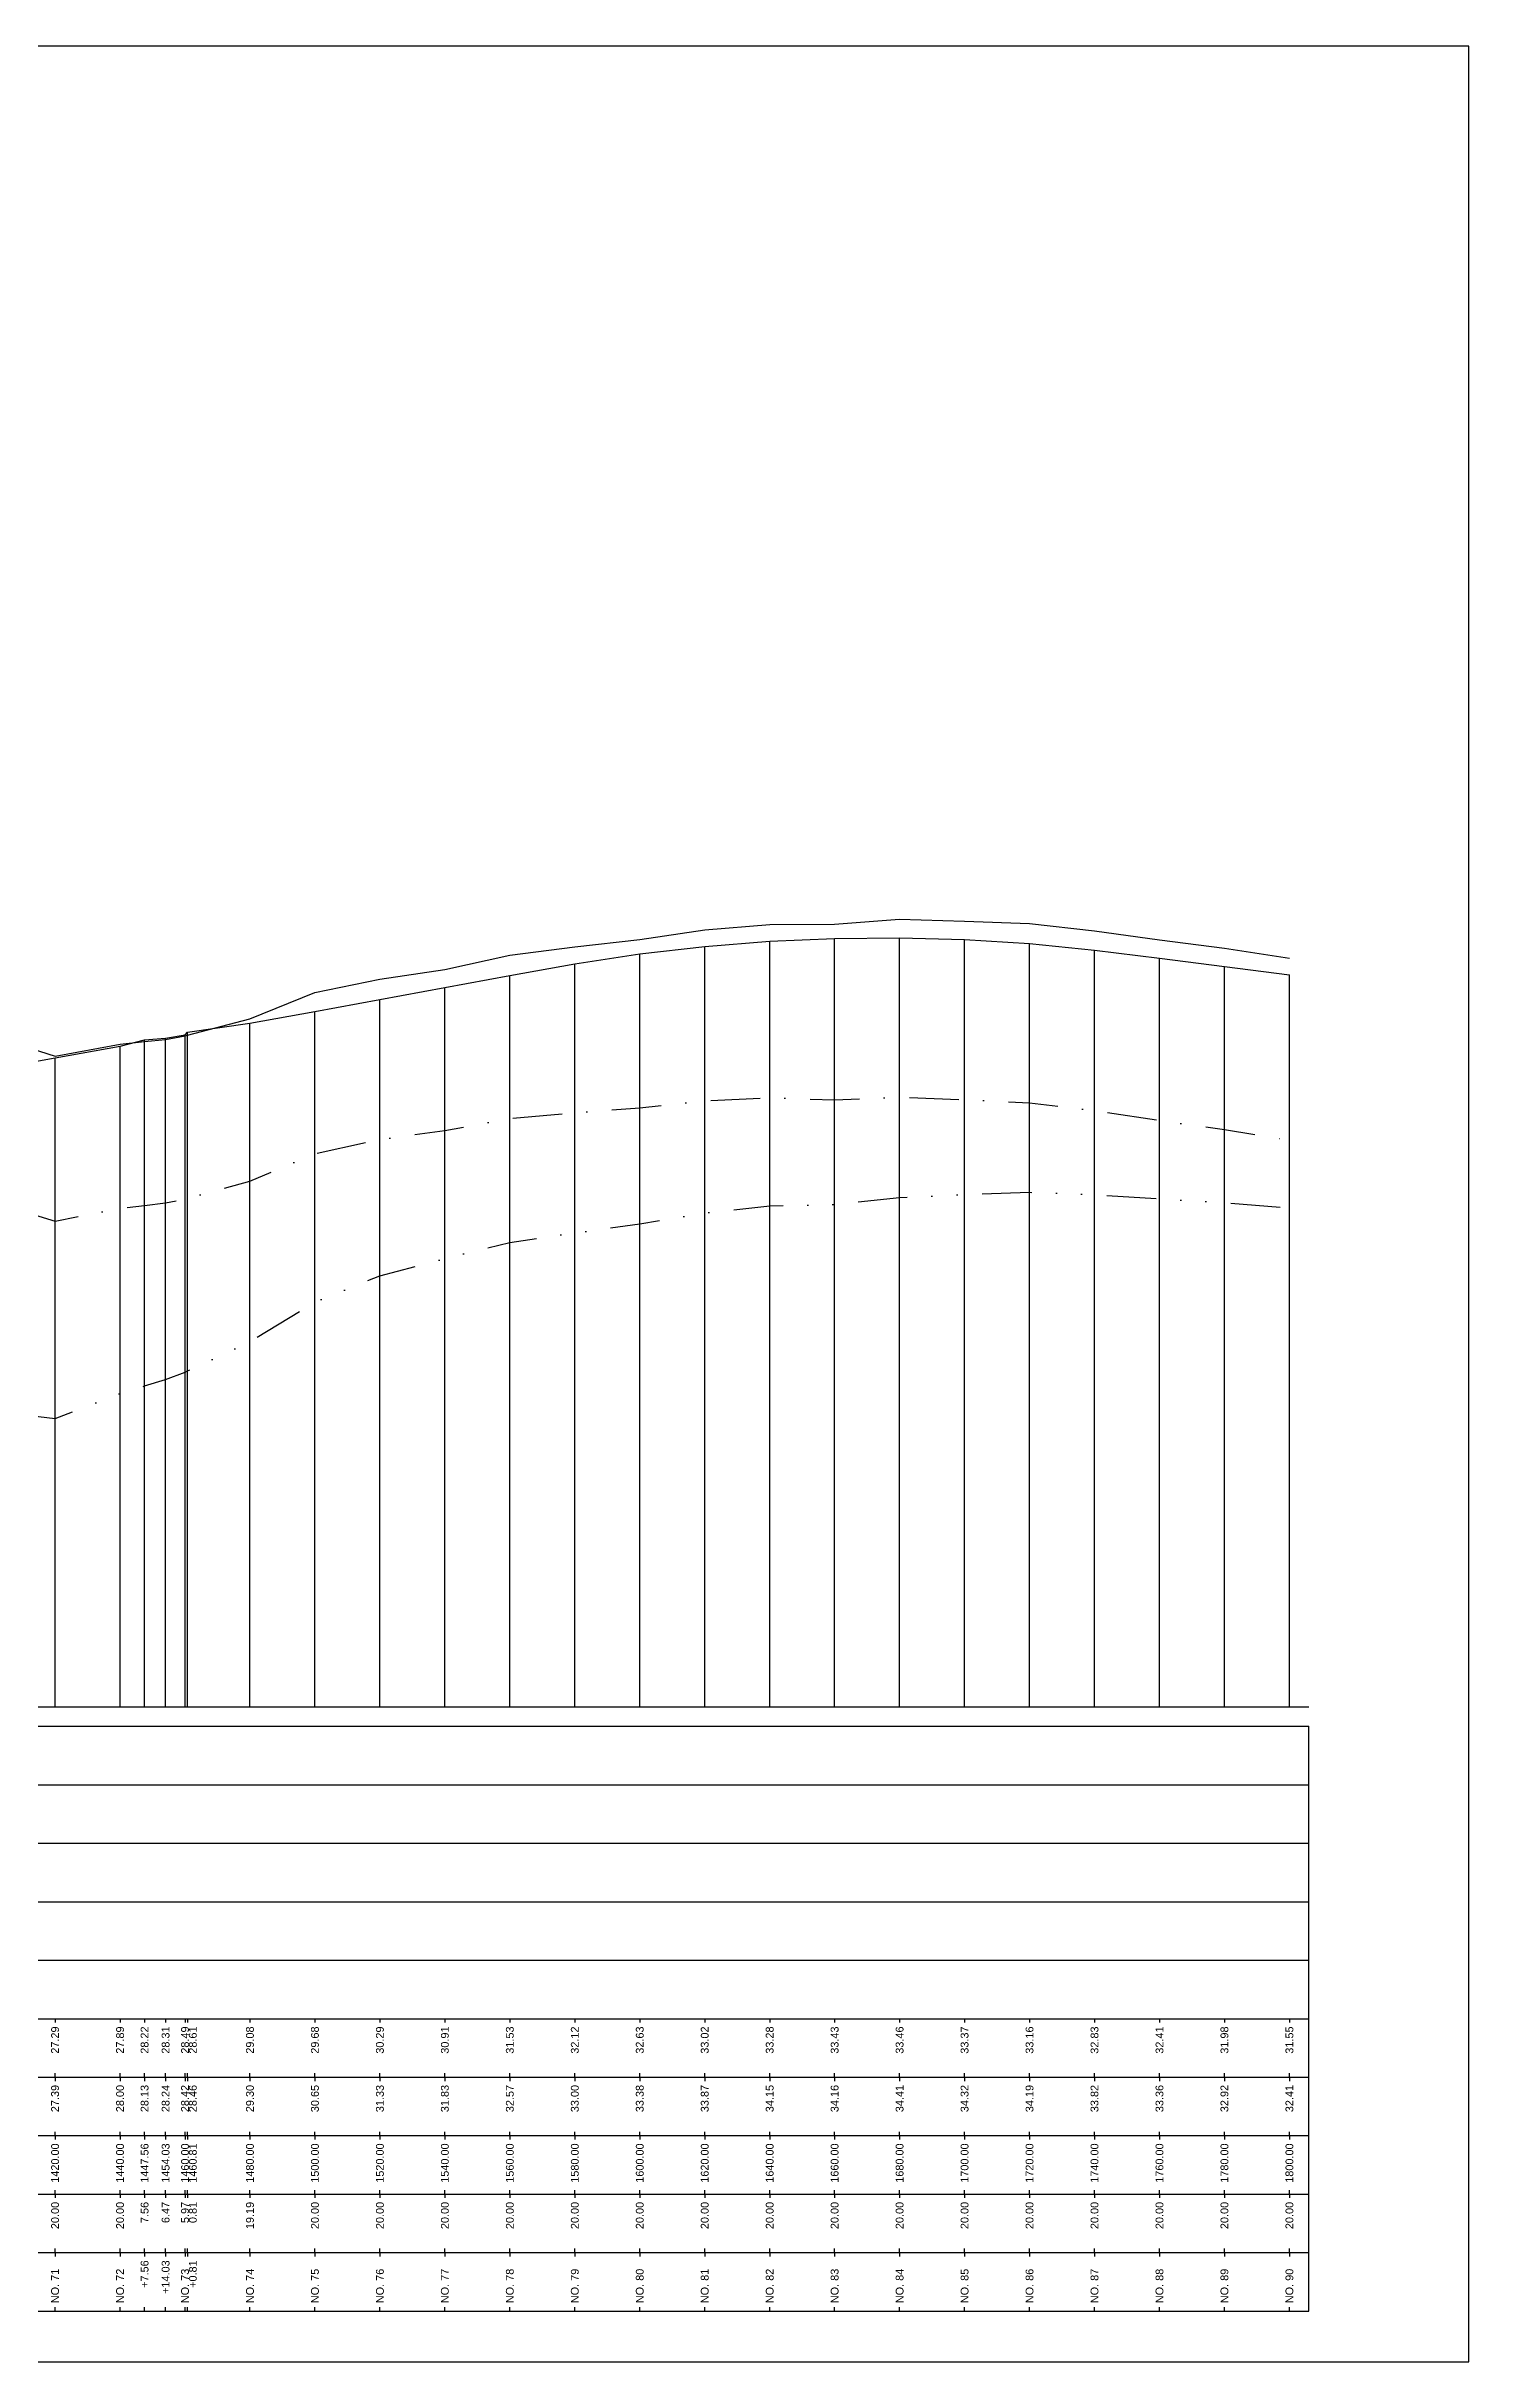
# Model space of a CAD drawing. Header units: millimetres. Extents: x -7351 to 135086, y 1419 to 5643.
# Drawn here: x 76825 to 77190, y 1419 to 2013 of the extents above; entities that cross this region are included whole.
import ezdxf
from ezdxf.enums import TextEntityAlignment as Align

# ---------------------------------------------------------------- set-up
doc = ezdxf.new("R2010")
doc.units = ezdxf.units.MM
doc.linetypes.add('DASHDOT', pattern=[25.4, 12.7, -6.35, 0, -6.35])
doc.linetypes.add('DIVIDE', pattern=[31.75, 12.7, -6.35, 0, -6.35, 0, -6.35])
for name, color, linetype in [('KZ_종단_계획선', 1, 'Continuous'), ('KZ_종단_도각', 7, 'Continuous'), ('KZ_종단_수직선', 7, 'Continuous'), ('KZ_종단_암선1', 56, 'DASHDOT'), ('KZ_종단_암선2', 4, 'DIVIDE'), ('KZ_종단_지반선', 3, 'Continuous'), ('KZ_종단_테이블문자', 7, 'Continuous'), ('KZ_종단_테이블선', 7, 'Continuous')]:
    doc.layers.add(name, color=color, linetype=linetype)
doc.styles.get("Standard").update_dxf_attribs({"font": 'arial.ttf'})

msp = doc.modelspace()

# ---------------------------------------------------------------- linework, layer by layer
at = {"layer": 'KZ_종단_계획선'}
msp.add_lwpolyline([(76811.03, 1750.52), (76827.69, 1753.51), (76844.36, 1756.49), (76850.66, 1758.14), (76856.05, 1758.59), (76861.03, 1759.48), (76861.7, 1760.11), (76877.69, 1762.46), (76894.36, 1765.45), (76911.03, 1768.48), (76927.69, 1771.58), (76944.36, 1774.68), (76961.03, 1777.65), (76977.69, 1780.19), (76994.36, 1782.12), (77011.03, 1783.44), (77027.69, 1784.17), (77044.36, 1784.32), (77061.03, 1783.89), (77077.69, 1782.85), (77094.36, 1781.19), (77111.03, 1779.07), (77127.69, 1776.93), (77144.36, 1774.79), (77144.36, 1774.79)], dxfattribs=at)
at = {"layer": 'KZ_종단_도각'}
msp.add_lwpolyline([(76349.36, 1419.04), (77190.36, 1419.04), (77190.36, 2013.04), (76349.36, 2013.04)], close=True, dxfattribs=at)
at = {"layer": 'KZ_종단_수직선'}
for p, q in [((76994.36, 1587.04), (76994.36, 1782.12)), ((77011.03, 1587.04), (77011.03, 1783.44)), ((77027.69, 1587.04), (77027.69, 1784.17)), ((77044.36, 1587.04), (77044.36, 1784.32)), ((77061.03, 1587.04), (77061.03, 1783.89)), ((77077.69, 1587.04), (77077.69, 1782.85)), ((76961.03, 1587.04), (76961.03, 1777.65)), ((76977.69, 1587.04), (76977.69, 1780.19)), ((77094.36, 1587.04), (77094.36, 1781.19)), ((77111.03, 1587.04), (77111.03, 1779.07)), ((77127.69, 1587.04), (77127.69, 1776.93)), ((76927.69, 1587.04), (76927.69, 1771.58)), ((76944.36, 1587.04), (76944.36, 1774.68)), ((77144.36, 1587.04), (77144.36, 1774.79)), ((76894.36, 1587.04), (76894.36, 1765.45)), ((76911.03, 1587.04), (76911.03, 1768.48)), ((76856.05, 1587.04), (76856.05, 1758.59)), ((76861.03, 1587.04), (76861.03, 1759.48)), ((76861.7, 1587.04), (76861.7, 1760.11)), ((76877.69, 1587.04), (76877.69, 1762.46)), ((76827.69, 1587.04), (76827.69, 1753.51)), ((76844.36, 1587.04), (76844.36, 1756.49)), ((76850.66, 1587.04), (76850.66, 1758.14))]:
    msp.add_line(p, q, dxfattribs=at)
at = {"layer": 'KZ_종단_암선1', "flags": 128}
msp.add_lwpolyline([(76394.36, 1685.6), (76411.03, 1682.41), (76427.69, 1682.86), (76434.73, 1683.24), (76444.36, 1683.76), (76461.03, 1686.66), (76477.69, 1687.58), (76494.36, 1697.27), (76511.03, 1698.99), (76527.69, 1698.27), (76544.36, 1697.61), (76561.03, 1697.07), (76577.69, 1697.09), (76587.72, 1694.74), (76587.72, 1694.74), (76590.53, 1694.08), (76594.36, 1693.91), (76611.03, 1693.24), (76627.69, 1692.92), (76631.45, 1692.83), (76644.36, 1692.54), (76661.03, 1692.98), (76677.69, 1694.07), (76694.36, 1694.88), (76711.03, 1696.81), (76727.69, 1698.88), (76744.36, 1701.27), (76761.03, 1704.68), (76773.19, 1706.42), (76777.69, 1707.06), (76794.36, 1711.03), (76811.03, 1716.72), (76827.69, 1711.67), (76844.36, 1714.95), (76850.66, 1715.69), (76856.05, 1716.33), (76861.03, 1717.31), (76861.7, 1717.49), (76877.69, 1721.92), (76894.36, 1728.94), (76911.03, 1732.6), (76927.69, 1734.9), (76944.36, 1737.98), (76961.03, 1739.46), (76977.69, 1740.74), (76994.36, 1742.56), (77011.03, 1743.32), (77027.69, 1742.73), (77044.36, 1743.44), (77061.03, 1742.8), (77077.69, 1741.99), (77094.36, 1739.99), (77111.03, 1737.52), (77127.69, 1735.13), (77144.36, 1732.44)], dxfattribs=at)
at = {"layer": 'KZ_종단_암선2', "flags": 128}
msp.add_lwpolyline([(76394.36, 1636.81), (76411.03, 1634.35), (76427.69, 1635.53), (76434.73, 1636.22), (76444.36, 1637.16), (76461.03, 1640.8), (76477.69, 1642.45), (76494.36, 1652.87), (76511.03, 1655.33), (76527.69, 1649.8), (76544.36, 1644), (76561.03, 1638.32), (76577.69, 1633.18), (76587.72, 1627.74), (76587.72, 1627.74), (76590.53, 1626.21), (76594.36, 1624.86), (76611.03, 1619.05), (76627.69, 1613.58), (76631.45, 1612.34), (76644.36, 1608.06), (76661.03, 1610.9), (76677.69, 1615.14), (76694.36, 1619.09), (76711.03, 1624.17), (76727.69, 1629.38), (76744.36, 1634.9), (76761.03, 1641.46), (76773.19, 1645.49), (76777.69, 1646.98), (76794.36, 1654.09), (76811.03, 1662.92), (76827.69, 1661.01), (76844.36, 1667.44), (76850.66, 1669.37), (76856.05, 1671.02), (76861.03, 1672.93), (76861.7, 1673.25), (76877.69, 1680.69), (76894.36, 1690.85), (76911.03, 1697.65), (76927.69, 1702.06), (76944.36, 1706.15), (76961.03, 1708.64), (76977.69, 1710.93), (76994.36, 1713.75), (77011.03, 1715.53), (77027.69, 1715.94), (77044.36, 1717.71), (77061.03, 1718.46), (77077.69, 1719.04), (77094.36, 1718.44), (77111.03, 1717.36), (77127.69, 1716.36), (77144.36, 1715.05)], dxfattribs=at)
at = {"layer": 'KZ_종단_지반선', "flags": 128}
msp.add_lwpolyline([(76811.03, 1759.3), (76827.69, 1754), (76844.36, 1757.04), (76850.66, 1757.69), (76856.05, 1758.25), (76861.03, 1759.15), (76861.7, 1759.33), (76877.69, 1763.52), (76894.36, 1770.29), (76911.03, 1773.71), (76927.69, 1776.19), (76944.36, 1779.9), (76961.03, 1782.02), (76977.69, 1783.93), (76994.36, 1786.38), (77011.03, 1787.77), (77027.69, 1787.82), (77044.36, 1789.1), (77061.03, 1788.62), (77077.69, 1787.98), (77094.36, 1786.15), (77111.03, 1783.85), (77127.69, 1781.63), (77144.36, 1779.09)], dxfattribs=at)
at = {"layer": 'KZ_종단_테이블선'}
for p, q in [((76374.36, 1587.04), (77149.36, 1587.04)), ((76374.36, 1582.04), (77149.36, 1582.04)), ((77149.36, 1567.04), (77149.36, 1582.04)), ((76374.36, 1567.04), (77149.36, 1567.04)), ((77149.36, 1552.04), (77149.36, 1567.04)), ((76374.36, 1552.04), (77149.36, 1552.04)), ((77149.36, 1537.04), (77149.36, 1552.04)), ((76374.36, 1537.04), (77149.36, 1537.04)), ((77149.36, 1522.04), (77149.36, 1537.04)), ((76374.36, 1522.04), (77149.36, 1522.04)), ((77149.36, 1507.04), (77149.36, 1522.04)), ((76374.36, 1507.04), (77149.36, 1507.04)), ((76827.69, 1507.04), (76827.69, 1506.04)), ((76844.36, 1507.04), (76844.36, 1506.04)), ((76850.66, 1507.04), (76850.66, 1506.04)), ((76856.05, 1507.04), (76856.05, 1506.04)), ((76861.03, 1507.04), (76861.03, 1506.04)), ((76861.7, 1507.04), (76861.7, 1506.04)), ((76877.69, 1507.04), (76877.69, 1506.04)), ((76894.36, 1507.04), (76894.36, 1506.04)), ((76911.03, 1507.04), (76911.03, 1506.04)), ((76927.69, 1507.04), (76927.69, 1506.04)), ((76944.36, 1507.04), (76944.36, 1506.04)), ((76961.03, 1507.04), (76961.03, 1506.04)), ((76977.69, 1507.04), (76977.69, 1506.04)), ((76994.36, 1507.04), (76994.36, 1506.04)), ((77011.03, 1507.04), (77011.03, 1506.04)), ((77027.69, 1507.04), (77027.69, 1506.04)), ((77044.36, 1507.04), (77044.36, 1506.04)), ((77061.03, 1507.04), (77061.03, 1506.04)), ((77077.69, 1507.04), (77077.69, 1506.04)), ((77094.36, 1507.04), (77094.36, 1506.04)), ((77111.03, 1507.04), (77111.03, 1506.04)), ((77127.69, 1507.04), (77127.69, 1506.04)), ((77144.36, 1507.04), (77144.36, 1506.04)), ((77149.36, 1492.04), (77149.36, 1507.04)), ((76374.36, 1492.04), (77149.36, 1492.04)), ((76827.69, 1492.04), (76827.69, 1493.04)), ((76827.69, 1492.04), (76827.69, 1491.04)), ((76844.36, 1492.04), (76844.36, 1493.04)), ((76844.36, 1492.04), (76844.36, 1491.04)), ((76850.66, 1492.04), (76850.66, 1493.04)), ((76850.66, 1492.04), (76850.66, 1491.04)), ((76856.05, 1492.04), (76856.05, 1493.04)), ((76856.05, 1492.04), (76856.05, 1491.04)), ((76861.03, 1492.04), (76861.03, 1493.04)), ((76861.03, 1492.04), (76861.03, 1491.04)), ((76861.7, 1492.04), (76861.7, 1493.04)), ((76861.7, 1492.04), (76861.7, 1491.04)), ((76877.69, 1492.04), (76877.69, 1493.04)), ((76877.69, 1492.04), (76877.69, 1491.04)), ((76894.36, 1492.04), (76894.36, 1493.04)), ((76894.36, 1492.04), (76894.36, 1491.04)), ((76911.03, 1492.04), (76911.03, 1493.04)), ((76911.03, 1492.04), (76911.03, 1491.04)), ((76927.69, 1492.04), (76927.69, 1493.04)), ((76927.69, 1492.04), (76927.69, 1491.04)), ((76944.36, 1492.04), (76944.36, 1493.04)), ((76944.36, 1492.04), (76944.36, 1491.04)), ((76961.03, 1492.04), (76961.03, 1493.04)), ((76961.03, 1492.04), (76961.03, 1491.04)), ((76977.69, 1492.04), (76977.69, 1493.04)), ((76977.69, 1492.04), (76977.69, 1491.04)), ((76994.36, 1492.04), (76994.36, 1493.04)), ((76994.36, 1492.04), (76994.36, 1491.04)), ((77011.03, 1492.04), (77011.03, 1493.04)), ((77011.03, 1492.04), (77011.03, 1491.04)), ((77027.69, 1492.04), (77027.69, 1493.04)), ((77027.69, 1492.04), (77027.69, 1491.04)), ((77044.36, 1492.04), (77044.36, 1493.04)), ((77044.36, 1492.04), (77044.36, 1491.04)), ((77061.03, 1492.04), (77061.03, 1493.04)), ((77061.03, 1492.04), (77061.03, 1491.04)), ((77077.69, 1492.04), (77077.69, 1493.04)), ((77077.69, 1492.04), (77077.69, 1491.04)), ((77094.36, 1492.04), (77094.36, 1493.04)), ((77094.36, 1492.04), (77094.36, 1491.04)), ((77111.03, 1492.04), (77111.03, 1493.04)), ((77111.03, 1492.04), (77111.03, 1491.04)), ((77127.69, 1492.04), (77127.69, 1493.04)), ((77127.69, 1492.04), (77127.69, 1491.04)), ((77144.36, 1492.04), (77144.36, 1493.04)), ((77144.36, 1492.04), (77144.36, 1491.04)), ((77149.36, 1477.04), (77149.36, 1492.04)), ((76374.36, 1477.04), (77149.36, 1477.04)), ((76827.69, 1477.04), (76827.69, 1478.04)), ((76827.69, 1477.04), (76827.69, 1476.04)), ((76844.36, 1477.04), (76844.36, 1478.04)), ((76844.36, 1477.04), (76844.36, 1476.04)), ((76850.66, 1477.04), (76850.66, 1478.04)), ((76850.66, 1477.04), (76850.66, 1476.04)), ((76856.05, 1477.04), (76856.05, 1478.04)), ((76856.05, 1477.04), (76856.05, 1476.04)), ((76861.03, 1477.04), (76861.03, 1478.04)), ((76861.03, 1477.04), (76861.03, 1476.04)), ((76861.7, 1477.04), (76861.7, 1478.04)), ((76861.7, 1477.04), (76861.7, 1476.04)), ((76877.69, 1477.04), (76877.69, 1478.04)), ((76877.69, 1477.04), (76877.69, 1476.04)), ((76894.36, 1477.04), (76894.36, 1478.04)), ((76894.36, 1477.04), (76894.36, 1476.04)), ((76911.03, 1477.04), (76911.03, 1478.04)), ((76911.03, 1477.04), (76911.03, 1476.04)), ((76927.69, 1477.04), (76927.69, 1478.04)), ((76927.69, 1477.04), (76927.69, 1476.04)), ((76944.36, 1477.04), (76944.36, 1478.04)), ((76944.36, 1477.04), (76944.36, 1476.04)), ((76961.03, 1477.04), (76961.03, 1478.04)), ((76961.03, 1477.04), (76961.03, 1476.04)), ((76977.69, 1477.04), (76977.69, 1478.04)), ((76977.69, 1477.04), (76977.69, 1476.04)), ((76994.36, 1477.04), (76994.36, 1478.04)), ((76994.36, 1477.04), (76994.36, 1476.04)), ((77011.03, 1477.04), (77011.03, 1478.04)), ((77011.03, 1477.04), (77011.03, 1476.04)), ((77027.69, 1477.04), (77027.69, 1478.04)), ((77027.69, 1477.04), (77027.69, 1476.04)), ((77044.36, 1477.04), (77044.36, 1478.04)), ((77044.36, 1477.04), (77044.36, 1476.04)), ((77061.03, 1477.04), (77061.03, 1478.04)), ((77061.03, 1477.04), (77061.03, 1476.04)), ((77077.69, 1477.04), (77077.69, 1478.04)), ((77077.69, 1477.04), (77077.69, 1476.04)), ((77094.36, 1477.04), (77094.36, 1478.04)), ((77094.36, 1477.04), (77094.36, 1476.04)), ((77111.03, 1477.04), (77111.03, 1478.04)), ((77111.03, 1477.04), (77111.03, 1476.04)), ((77127.69, 1477.04), (77127.69, 1478.04)), ((77127.69, 1477.04), (77127.69, 1476.04)), ((77144.36, 1477.04), (77144.36, 1478.04)), ((77144.36, 1477.04), (77144.36, 1476.04)), ((77149.36, 1462.04), (77149.36, 1477.04)), ((76374.36, 1462.04), (77149.36, 1462.04)), ((76827.69, 1462.04), (76827.69, 1463.04)), ((76827.69, 1462.04), (76827.69, 1461.04)), ((76844.36, 1462.04), (76844.36, 1463.04)), ((76844.36, 1462.04), (76844.36, 1461.04)), ((76850.66, 1462.04), (76850.66, 1463.04)), ((76850.66, 1462.04), (76850.66, 1461.04)), ((76856.05, 1462.04), (76856.05, 1463.04)), ((76856.05, 1462.04), (76856.05, 1461.04)), ((76861.03, 1462.04), (76861.03, 1463.04)), ((76861.03, 1462.04), (76861.03, 1461.04)), ((76861.7, 1462.04), (76861.7, 1463.04)), ((76861.7, 1462.04), (76861.7, 1461.04)), ((76877.69, 1462.04), (76877.69, 1463.04)), ((76877.69, 1462.04), (76877.69, 1461.04)), ((76894.36, 1462.04), (76894.36, 1463.04)), ((76894.36, 1462.04), (76894.36, 1461.04)), ((76911.03, 1462.04), (76911.03, 1463.04)), ((76911.03, 1462.04), (76911.03, 1461.04)), ((76927.69, 1462.04), (76927.69, 1463.04)), ((76927.69, 1462.04), (76927.69, 1461.04)), ((76944.36, 1462.04), (76944.36, 1463.04)), ((76944.36, 1462.04), (76944.36, 1461.04)), ((76961.03, 1462.04), (76961.03, 1463.04)), ((76961.03, 1462.04), (76961.03, 1461.04)), ((76977.69, 1462.04), (76977.69, 1463.04)), ((76977.69, 1462.04), (76977.69, 1461.04)), ((76994.36, 1462.04), (76994.36, 1463.04)), ((76994.36, 1462.04), (76994.36, 1461.04)), ((77011.03, 1462.04), (77011.03, 1463.04)), ((77011.03, 1462.04), (77011.03, 1461.04)), ((77027.69, 1462.04), (77027.69, 1463.04)), ((77027.69, 1462.04), (77027.69, 1461.04)), ((77044.36, 1462.04), (77044.36, 1463.04)), ((77044.36, 1462.04), (77044.36, 1461.04)), ((77061.03, 1462.04), (77061.03, 1463.04)), ((77061.03, 1462.04), (77061.03, 1461.04)), ((77077.69, 1462.04), (77077.69, 1463.04)), ((77077.69, 1462.04), (77077.69, 1461.04)), ((77094.36, 1462.04), (77094.36, 1463.04)), ((77094.36, 1462.04), (77094.36, 1461.04)), ((77111.03, 1462.04), (77111.03, 1463.04)), ((77111.03, 1462.04), (77111.03, 1461.04)), ((77127.69, 1462.04), (77127.69, 1463.04)), ((77127.69, 1462.04), (77127.69, 1461.04)), ((77144.36, 1462.04), (77144.36, 1463.04)), ((77144.36, 1462.04), (77144.36, 1461.04)), ((77149.36, 1447.04), (77149.36, 1462.04)), ((76374.36, 1447.04), (77149.36, 1447.04)), ((76827.69, 1447.04), (76827.69, 1448.04)), ((76827.69, 1447.04), (76827.69, 1446.04)), ((76844.36, 1447.04), (76844.36, 1448.04)), ((76844.36, 1447.04), (76844.36, 1446.04)), ((76850.66, 1447.04), (76850.66, 1448.04)), ((76850.66, 1447.04), (76850.66, 1446.04)), ((76856.05, 1447.04), (76856.05, 1448.04)), ((76856.05, 1447.04), (76856.05, 1446.04)), ((76861.03, 1447.04), (76861.03, 1448.04)), ((76861.03, 1447.04), (76861.03, 1446.04)), ((76861.7, 1447.04), (76861.7, 1448.04)), ((76861.7, 1447.04), (76861.7, 1446.04)), ((76877.69, 1447.04), (76877.69, 1448.04)), ((76877.69, 1447.04), (76877.69, 1446.04)), ((76894.36, 1447.04), (76894.36, 1448.04)), ((76894.36, 1447.04), (76894.36, 1446.04)), ((76911.03, 1447.04), (76911.03, 1448.04)), ((76911.03, 1447.04), (76911.03, 1446.04)), ((76927.69, 1447.04), (76927.69, 1448.04)), ((76927.69, 1447.04), (76927.69, 1446.04)), ((76944.36, 1447.04), (76944.36, 1448.04)), ((76944.36, 1447.04), (76944.36, 1446.04)), ((76961.03, 1447.04), (76961.03, 1448.04)), ((76961.03, 1447.04), (76961.03, 1446.04)), ((76977.69, 1447.04), (76977.69, 1448.04)), ((76977.69, 1447.04), (76977.69, 1446.04)), ((76994.36, 1447.04), (76994.36, 1448.04)), ((76994.36, 1447.04), (76994.36, 1446.04)), ((77011.03, 1447.04), (77011.03, 1448.04)), ((77011.03, 1447.04), (77011.03, 1446.04)), ((77027.69, 1447.04), (77027.69, 1448.04)), ((77027.69, 1447.04), (77027.69, 1446.04)), ((77044.36, 1447.04), (77044.36, 1448.04)), ((77044.36, 1447.04), (77044.36, 1446.04)), ((77061.03, 1447.04), (77061.03, 1448.04)), ((77061.03, 1447.04), (77061.03, 1446.04)), ((77077.69, 1447.04), (77077.69, 1448.04)), ((77077.69, 1447.04), (77077.69, 1446.04)), ((77094.36, 1447.04), (77094.36, 1448.04)), ((77094.36, 1447.04), (77094.36, 1446.04)), ((77111.03, 1447.04), (77111.03, 1448.04)), ((77111.03, 1447.04), (77111.03, 1446.04)), ((77127.69, 1447.04), (77127.69, 1448.04)), ((77127.69, 1447.04), (77127.69, 1446.04)), ((77144.36, 1447.04), (77144.36, 1448.04)), ((77144.36, 1447.04), (77144.36, 1446.04)), ((77149.36, 1432.04), (77149.36, 1447.04)), ((76374.36, 1432.04), (77149.36, 1432.04)), ((76827.69, 1432.04), (76827.69, 1433.04)), ((76844.36, 1432.04), (76844.36, 1433.04)), ((76850.66, 1432.04), (76850.66, 1433.04)), ((76856.05, 1432.04), (76856.05, 1433.04)), ((76861.03, 1432.04), (76861.03, 1433.04)), ((76861.7, 1432.04), (76861.7, 1433.04)), ((76877.69, 1432.04), (76877.69, 1433.04)), ((76894.36, 1432.04), (76894.36, 1433.04)), ((76911.03, 1432.04), (76911.03, 1433.04)), ((76927.69, 1432.04), (76927.69, 1433.04)), ((76944.36, 1432.04), (76944.36, 1433.04)), ((76961.03, 1432.04), (76961.03, 1433.04)), ((76977.69, 1432.04), (76977.69, 1433.04)), ((76994.36, 1432.04), (76994.36, 1433.04)), ((77011.03, 1432.04), (77011.03, 1433.04)), ((77027.69, 1432.04), (77027.69, 1433.04)), ((77044.36, 1432.04), (77044.36, 1433.04)), ((77061.03, 1432.04), (77061.03, 1433.04)), ((77077.69, 1432.04), (77077.69, 1433.04)), ((77094.36, 1432.04), (77094.36, 1433.04)), ((77111.03, 1432.04), (77111.03, 1433.04)), ((77127.69, 1432.04), (77127.69, 1433.04)), ((77144.36, 1432.04), (77144.36, 1433.04))]:
    msp.add_line(p, q, dxfattribs=at)

# ---------------------------------------------------------------- texts
at = {"layer": 'KZ_종단_테이블문자'}
for s, p in [('27.29', (76827.69, 1505.04)), ('27.89', (76844.36, 1505.04)), ('28.22', (76850.66, 1505.04)), ('28.31', (76856.05, 1505.04)), ('28.49', (76861.03, 1505.04)), ('28.61', (76863.03, 1505.04)), ('29.08', (76877.69, 1505.04)), ('29.68', (76894.36, 1505.04)), ('30.29', (76911.03, 1505.04)), ('30.91', (76927.69, 1505.04)), ('31.53', (76944.36, 1505.04)), ('32.12', (76961.03, 1505.04)), ('32.63', (76977.69, 1505.04)), ('33.02', (76994.36, 1505.04)), ('33.28', (77011.03, 1505.04)), ('33.43', (77027.69, 1505.04)), ('33.46', (77044.36, 1505.04)), ('33.37', (77061.03, 1505.04)), ('33.16', (77077.69, 1505.04)), ('32.83', (77094.36, 1505.04)), ('32.41', (77111.03, 1505.04)), ('31.98', (77127.69, 1505.04)), ('31.55', (77144.36, 1505.04)), ('27.39', (76827.69, 1490.04)), ('28.00', (76844.36, 1490.04)), ('28.13', (76850.66, 1490.04)), ('28.24', (76856.05, 1490.04)), ('28.42', (76861.03, 1490.04)), ('28.46', (76863.03, 1490.04)), ('29.30', (76877.69, 1490.04)), ('30.65', (76894.36, 1490.04)), ('31.33', (76911.03, 1490.04)), ('31.83', (76927.69, 1490.04)), ('32.57', (76944.36, 1490.04)), ('33.00', (76961.03, 1490.04)), ('33.38', (76977.69, 1490.04)), ('33.87', (76994.36, 1490.04)), ('34.15', (77011.03, 1490.04)), ('34.16', (77027.69, 1490.04)), ('34.41', (77044.36, 1490.04)), ('34.32', (77061.03, 1490.04)), ('34.19', (77077.69, 1490.04)), ('33.82', (77094.36, 1490.04)), ('33.36', (77111.03, 1490.04)), ('32.92', (77127.69, 1490.04)), ('32.41', (77144.36, 1490.04)), ('1420.00', (76827.69, 1475.04)), ('1440.00', (76844.36, 1475.04)), ('1447.56', (76850.66, 1475.04)), ('1454.03', (76856.05, 1475.04)), ('1460.00', (76861.03, 1475.04)), ('1460.81', (76863.03, 1475.04)), ('1480.00', (76877.69, 1475.04)), ('1500.00', (76894.36, 1475.04)), ('1520.00', (76911.03, 1475.04)), ('1540.00', (76927.69, 1475.04)), ('1560.00', (76944.36, 1475.04)), ('1580.00', (76961.03, 1475.04)), ('1600.00', (76977.69, 1475.04)), ('1620.00', (76994.36, 1475.04)), ('1640.00', (77011.03, 1475.04)), ('1660.00', (77027.69, 1475.04)), ('1680.00', (77044.36, 1475.04)), ('1700.00', (77061.03, 1475.04)), ('1720.00', (77077.69, 1475.04)), ('1740.00', (77094.36, 1475.04)), ('1760.00', (77111.03, 1475.04)), ('1780.00', (77127.69, 1475.04)), ('1800.00', (77144.36, 1475.04)), ('20.00', (76827.69, 1460.04)), ('20.00', (76844.36, 1460.04)), ('7.56', (76850.66, 1460.04)), ('6.47', (76856.05, 1460.04)), ('5.97', (76861.03, 1460.04)), ('0.81', (76863.03, 1460.04)), ('19.19', (76877.69, 1460.04)), ('20.00', (76894.36, 1460.04)), ('20.00', (76911.03, 1460.04)), ('20.00', (76927.69, 1460.04)), ('20.00', (76944.36, 1460.04)), ('20.00', (76961.03, 1460.04)), ('20.00', (76977.69, 1460.04)), ('20.00', (76994.36, 1460.04)), ('20.00', (77011.03, 1460.04)), ('20.00', (77027.69, 1460.04)), ('20.00', (77044.36, 1460.04)), ('20.00', (77061.03, 1460.04)), ('20.00', (77077.69, 1460.04)), ('20.00', (77094.36, 1460.04)), ('20.00', (77111.03, 1460.04)), ('20.00', (77127.69, 1460.04)), ('20.00', (77144.36, 1460.04)), ('+7.56', (76850.66, 1445.04)), ('+14.03', (76856.05, 1445.04)), ('+0.81', (76863.03, 1445.04))]:
    msp.add_text(s, height=2, rotation=90, dxfattribs=at).set_placement(p, align=Align.MIDDLE_RIGHT)
for s, p in [('NO. 71', (76827.69, 1434.04)), ('NO. 72', (76844.36, 1434.04)), ('NO. 73', (76861.03, 1434.04)), ('NO. 74', (76877.69, 1434.04)), ('NO. 75', (76894.36, 1434.04)), ('NO. 76', (76911.03, 1434.04)), ('NO. 77', (76927.69, 1434.04)), ('NO. 78', (76944.36, 1434.04)), ('NO. 79', (76961.03, 1434.04)), ('NO. 80', (76977.69, 1434.04)), ('NO. 81', (76994.36, 1434.04)), ('NO. 82', (77011.03, 1434.04)), ('NO. 83', (77027.69, 1434.04)), ('NO. 84', (77044.36, 1434.04)), ('NO. 85', (77061.03, 1434.04)), ('NO. 86', (77077.69, 1434.04)), ('NO. 87', (77094.36, 1434.04)), ('NO. 88', (77111.03, 1434.04)), ('NO. 89', (77127.69, 1434.04)), ('NO. 90', (77144.36, 1434.04))]:
    msp.add_text(s, height=2, rotation=90, dxfattribs=at).set_placement(p, align=Align.MIDDLE_LEFT)

doc.saveas('drawing.dxf')
